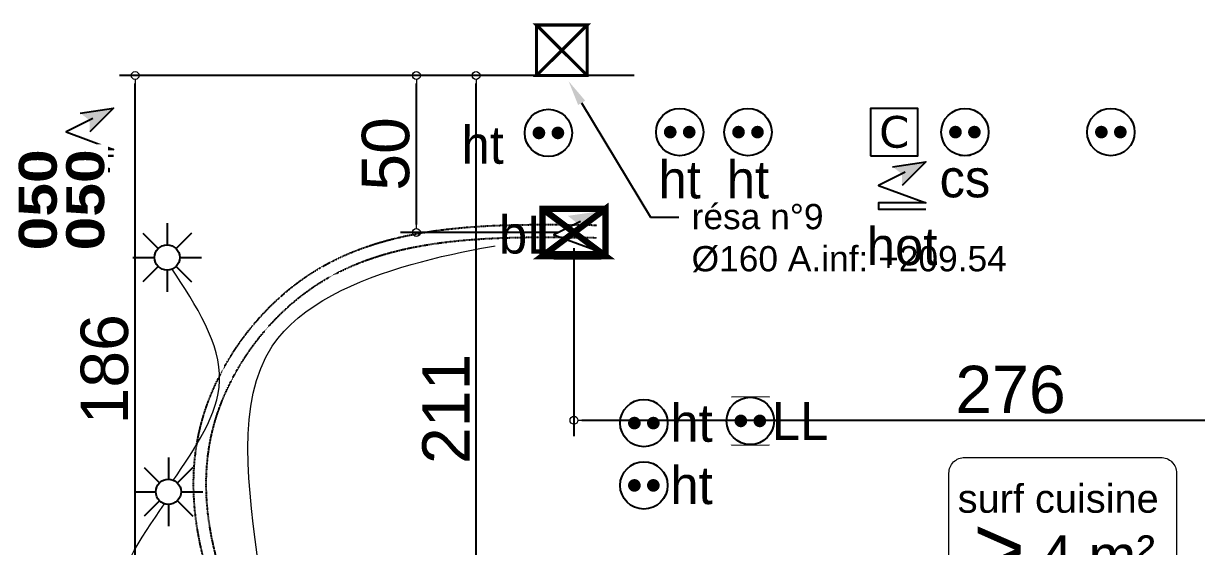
# Model space of a CAD drawing. Header units: millimetres. Extents: x 459337 to 526921, y -375392 to -289779.
# Drawn here: x 471856 to 475567, y -322889 to -321232 of the extents above; entities that cross this region are included whole.
import ezdxf
from ezdxf import colors
from ezdxf.entities.mleader import LeaderData, LeaderLine
from ezdxf.math import Vec2, Vec3

# ---------------------------------------------------------------- set-up
doc = ezdxf.new("R2010")
doc.units = ezdxf.units.MM
doc.set_wipeout_variables(frame=1)
doc.linetypes.add('prlm_ef', pattern=[0.165, 0.1, -0.065])
for name, color, linetype, lineweight in [('_GAZELEC-BOITE INCORPO', 36, 'Continuous', 18), ('_GAZELEC-RESERVATION', 1, 'Continuous', 18), ('_GAZELEC-RESERVATION 2', 132, 'Continuous', 18)]:
    doc.layers.add(name, color=color, linetype=linetype, lineweight=lineweight)
for name, color, linetype in [('_GAZELEC-EAU CHAUDE', 1, 'Continuous'), ('prlm-CHAUFF-CONV', 20, 'Continuous'), ('prlm-EAU-EF', 161, 'Continuous'), ('prlm-ELEC-CFO', 201, 'Continuous')]:
    doc.layers.add(name, color=color, linetype=linetype)
doc.styles.add('Arial', font='arial.ttf')
doc.styles.add('prlm-chauff-rad', font='ariblk.ttf', dxfattribs={"height": 12})
doc.styles.add('prlm-elec-cfo', font='comic.ttf', dxfattribs={"height": 12})
doc.styles.add('prlm-sejc', font='arial.ttf', dxfattribs={"height": 20})
doc.styles.get("Standard").update_dxf_attribs({"font": 'arial.ttf'})
doc.dimstyles.new('200', dxfattribs={"dimtxt": 150, "dimasz": 25, "dimexe": 50, "dimexo": 50, "dimgap": 20, "dimtad": 1, "dimdec": 0, "dimlfac": 0.1, "dimdsep": 46, "dimtxsty": 'Arial', "dimblk1": 'DOTBLANK', "dimblk2": 'DOTBLANK', "dimsah": 1, "dimcen": 25, "dimclrd": 5, "dimclre": 5, "dimadec": 0, "dimazin": 0, "dimtfac": 1, "dimtdec": 0, "dimtmove": 0, "dimatfit": 3, "dimldrblk": 'DOTBLANK', "dimfxl": 50, "dimtolj": 1, "dimtzin": 0, "dimarcsym": 0})

# ---------------------------------------------------------------- blocks, each defined once
blk = doc.blocks.new('xi.VR')
at = {"layer": 'prlm-ELEC-CFO', "lineweight": 5}
blk.add_hatch(color=0, dxfattribs=at).paths.add_polyline_path([(-3, 6), (-0.1, 3.7), (0, 0), (7.5, 7.5)])
at = {"layer": 'prlm-ELEC-CFO', "color": 0}
for points in [[(-3, 6), (7.5, 7.5), (0, 0)], [(0.95, 4.23), (-7.5, 0), (7.5, -5.5), (-7.5, -5.5), (-7.5, -7.5), (7.5, -7.5)]]:
    blk.add_lwpolyline(points, dxfattribs=at)
blk = doc.blocks.new('xi.LLrob')
at = {"layer": 'prlm-EAU-EF', "color": 0}
blk.add_lwpolyline([(-6, 7.5), (6, 7.5), (-6, -7.5), (6, -7.5)], close=True, dxfattribs=at)
blk = doc.blocks.new('xi.LL')
at = {"color": 0, "lineweight": 5}
blk.add_wipeout([(-7.5, -7.5), (7.5, -7.5), (7.5, 7.5), (-7.5, 7.5)], dxfattribs=at).dxf.layer = 'prlm-ELEC-CFO'
at = {"layer": 'prlm-ELEC-CFO', "color": 0, "linetype": 'ByBlock', "lineweight": 5, "const_width": 2}
for points in [[(-4, 0, 1), (-2, 0, 1)], [(2, 0, 1), (4, 0, 1)]]:
    blk.add_lwpolyline(points, format="xyb", close=True, dxfattribs=at)
at = {"layer": 'prlm-ELEC-CFO', "color": 0, "linetype": 'ByBlock', "lineweight": -2}
blk.add_circle((0, 0), 7.5, dxfattribs=at)
blk = doc.blocks.new('xi.HOT')
at = {"layer": 'prlm-ELEC-CFO', "lineweight": 5}
blk.add_hatch(color=0, dxfattribs=at).paths.add_polyline_path([(-3, 6), (-0.1, 3.7), (0, 0), (7.5, 7.5)])
at = {"layer": 'prlm-ELEC-CFO', "color": 0}
for points in [[(-3, 6), (7.5, 7.5), (0, 0)], [(0.95, 4.23), (-7.5, 0), (7.5, -5.5), (-7.5, -5.5), (-7.5, -7.5), (7.5, -7.5)]]:
    blk.add_lwpolyline(points, dxfattribs=at)
blk = doc.blocks.new('xi.PCS')
at = {"color": 0, "lineweight": 5}
blk.add_wipeout([(-7.5, -7.5), (7.5, -7.5), (7.5, 7.5), (-7.5, 7.5)], dxfattribs=at).dxf.layer = 'prlm-ELEC-CFO'
at = {"layer": 'prlm-ELEC-CFO', "color": 0, "linetype": 'ByBlock', "lineweight": 5, "const_width": 2}
for points in [[(-4, 0, 1), (-2, 0, 1)], [(2, 0, 1), (4, 0, 1)]]:
    blk.add_lwpolyline(points, format="xyb", close=True, dxfattribs=at)
at = {"layer": 'prlm-ELEC-CFO', "color": 0, "linetype": 'ByBlock', "lineweight": -2}
blk.add_circle((0, 0), 7.5, dxfattribs=at)
blk = doc.blocks.new('xi.SF32')
at = {"layer": 'prlm-ELEC-CFO', "color": 0, "flags": 128}
blk.add_lwpolyline([(-7.5, -7.5), (7.5, -7.5), (7.5, 7.5), (-7.5, 7.5)], close=True, dxfattribs=at)
at = {"layer": 'prlm-ELEC-CFO', "color": 0, "linetype": 'ByBlock', "insert": (0, 0), "char_height": 10, "width": 11.36, "attachment_point": 5}
blk.add_mtext('{\\fVerdana|b0|i0|c0|p34;C}', dxfattribs=at)
blk = doc.blocks.new('xi.PC')
at = {"color": 0, "lineweight": 5}
blk.add_wipeout([(-7.5, -7.5), (7.5, -7.5), (7.5, 7.5), (-7.5, 7.5)], dxfattribs=at).dxf.layer = 'prlm-ELEC-CFO'
at = {"layer": 'prlm-ELEC-CFO', "color": 0, "linetype": 'ByBlock', "lineweight": 5, "const_width": 2}
for points in [[(-4, 0, 1), (-2, 0, 1)], [(2, 0, 1), (4, 0, 1)]]:
    blk.add_lwpolyline(points, format="xyb", close=True, dxfattribs=at)
at = {"layer": 'prlm-ELEC-CFO', "color": 0, "linetype": 'ByBlock', "lineweight": -2}
blk.add_circle((0, 0), 7.5, dxfattribs=at)
blk = doc.blocks.new('xi.PCHT')
at = {"color": 0, "lineweight": 5}
blk.add_wipeout([(-7.5, -7.5), (7.5, -7.5), (7.5, 7.5), (-7.5, 7.5)], dxfattribs=at).dxf.layer = 'prlm-ELEC-CFO'
at = {"layer": 'prlm-ELEC-CFO', "color": 0, "linetype": 'ByBlock', "lineweight": 5, "const_width": 2}
for points in [[(-4, 0, 1), (-2, 0, 1)], [(2, 0, 1), (4, 0, 1)]]:
    blk.add_lwpolyline(points, format="xyb", close=True, dxfattribs=at)
at = {"layer": 'prlm-ELEC-CFO', "color": 0, "linetype": 'ByBlock', "lineweight": -2}
blk.add_circle((0, 0), 7.5, dxfattribs=at)
blk = doc.blocks.new('xi.4m²')
at = {"color": 0}
blk.add_wipeout([(-34.54, 20.54), (34.54, 20.54), (34.54, -20.54), (-34.54, -20.54)], dxfattribs=at).dxf.layer = 'prlm-ELEC-CFO'
at = {"layer": 'prlm-ELEC-CFO', "color": 0, "lineweight": 13}
blk.add_lwpolyline([(-31, 22), (31, 22, -0.414214), (36, 17), (36, -17, -0.414214), (31, -22), (-31, -22, -0.414214), (-36, -17), (-36, 17, -0.414214)], format="xyb", close=True, dxfattribs=at)
at = {"layer": 'prlm-ELEC-CFO', "color": 0, "attachment_point": 6, "line_spacing_factor": 0.8, "style": 'prlm-sejc'}
for s, insert, char_height in [('surf cuisine', (30.36, 8.9), 9), ('4 m²', (29.31, -9.19), 13)]:
    blk.add_mtext(s, dxfattribs=dict(at, insert=insert, char_height=char_height))
at = {"layer": 'prlm-ELEC-CFO', "color": 0, "style": 'prlm-sejc', "flags": 8}
blk.add_attdef('?', (-28.3, -16.79), '', height=20, dxfattribs=at)
blk = doc.blocks.new('xi.SPOT')
at = {"color": 0, "lineweight": 5}
blk.add_wipeout([(-4, 0), (-2.83, -2.83), (0, -4), (2.83, -2.83), (4, 0), (2.83, 2.83), (0, 4), (-2.83, 2.83)], dxfattribs=at).dxf.layer = 'prlm-ELEC-CFO'
at = {"layer": 'prlm-ELEC-CFO', "color": 0, "linetype": 'ByBlock', "lineweight": -2, "flags": 128}
for points in [[(-7.69, 7.69), (-2.83, 2.83)], [(0, 10.88), (0, 4)], [(7.69, 7.69), (2.83, 2.83)], [(-10.88, 0), (-4, 0)], [(4, 0), (10.88, 0)], [(-2.83, -2.83), (-7.69, -7.69)], [(2.83, -2.83), (7.69, -7.69)], [(0, -4), (0, -10.88)]]:
    blk.add_lwpolyline(points, dxfattribs=at)
at = {"layer": 'prlm-ELEC-CFO', "color": 0, "linetype": 'ByBlock', "lineweight": -2}
blk.add_circle((0, 0), 4, dxfattribs=at)
blk = doc.blocks.new('xi.BL')
at = {"color": 0, "lineweight": 5}
blk.add_wipeout([(-7.5, -7.5), (7.5, -7.5), (7.5, 7.5), (-7.5, 7.5)], dxfattribs=at).dxf.layer = 'prlm-ELEC-CFO'
at = {"layer": 'prlm-ELEC-CFO', "lineweight": 5}
blk.add_hatch(color=0, dxfattribs=at).paths.add_polyline_path([(-3, 6), (-0.1, 3.7), (0, 0), (7.5, 7.5)])
at = {"layer": 'prlm-ELEC-CFO', "color": 0}
blk.add_lwpolyline([(0.95, 4.23), (-7.5, 0), (7.5, -5.5), (-7.5, -5.5), (-7.5, -7.5), (7.5, -7.5)], dxfattribs=at)
blk = doc.blocks.new('_DOTBLANK')
at = {"color": 0, "linetype": 'ByBlock'}
blk.add_line((-0.5, 0), (-1, 0), dxfattribs=at)
blk.add_circle((0, 0), 0.5, dxfattribs=at)
blk = doc.blocks.new('*D170')
at = {"layer": '_GAZELEC-BOITE INCORPO', "color": 5, "lineweight": -2, "transparency": 16777216}
for p, q in [((473530.7, -321396.7), (473049, -321396.7)), ((473099, -321868.8), (473099, -321421.7)), ((473547.6, -321893.8), (473049, -321893.8))]:
    blk.add_line(p, q, dxfattribs=at)
at = {"layer": '_GAZELEC-BOITE INCORPO', "color": 5, "lineweight": -2, "transparency": 16777216, "xscale": 25, "yscale": 25, "zscale": 25}
for p, rotation in [((473099, -321396.7), 90), ((473099, -321893.8), 270)]:
    blk.add_blockref('_DOTBLANK', p, dxfattribs=dict(at, rotation=rotation))
at = {"layer": '_GAZELEC-BOITE INCORPO', "color": 0, "transparency": 16777216, "insert": (473002.4, -321645.2), "char_height": 150, "attachment_point": 5, "rotation": 90, "style": 'Arial'}
blk.add_mtext('\\A1;50', dxfattribs=at)
blk = doc.blocks.new('*D171')
at = {"layer": '_GAZELEC-BOITE INCORPO', "color": 5, "lineweight": -2, "transparency": 16777216}
for p, q in [((476359.9, -321834.5), (476359.9, -322538.7)), ((473597.6, -321943.8), (473597.6, -322538.7)), ((473622.6, -322488.7), (476334.9, -322488.7))]:
    blk.add_line(p, q, dxfattribs=at)
at = {"layer": '_GAZELEC-BOITE INCORPO', "color": 5, "lineweight": -2, "transparency": 16777216, "xscale": 25, "yscale": 25, "zscale": 25, "rotation": 180}
blk.add_blockref('_DOTBLANK', (473597.6, -322488.7), dxfattribs=at)
at = {"layer": '_GAZELEC-BOITE INCORPO', "color": 5, "lineweight": -2, "transparency": 16777216, "xscale": 25, "yscale": 25, "zscale": 25}
blk.add_blockref('_DOTBLANK', (476359.9, -322488.7), dxfattribs=at)
at = {"layer": '_GAZELEC-BOITE INCORPO', "color": 0, "transparency": 16777216, "insert": (474978.8, -322392.1), "char_height": 150, "attachment_point": 5, "style": 'Arial'}
blk.add_mtext('\\A1;276', dxfattribs=at)
blk = doc.blocks.new('*D172')
at = {"layer": '_GAZELEC-BOITE INCORPO', "color": 5, "lineweight": -2, "transparency": 16777216}
for p, q in [((473429.2, -321396.7), (472159.4, -321396.7)), ((472209.4, -323232.9), (472209.4, -321421.7)), ((473437.6, -323257.9), (472159.4, -323257.9))]:
    blk.add_line(p, q, dxfattribs=at)
at = {"layer": '_GAZELEC-BOITE INCORPO', "color": 5, "lineweight": -2, "transparency": 16777216, "xscale": 25, "yscale": 25, "zscale": 25}
for p, rotation in [((472209.4, -321396.7), 90), ((472209.4, -323257.9), 270)]:
    blk.add_blockref('_DOTBLANK', p, dxfattribs=dict(at, rotation=rotation))
at = {"layer": '_GAZELEC-BOITE INCORPO', "color": 0, "transparency": 16777216, "insert": (472112.8, -322327.3), "char_height": 150, "attachment_point": 5, "rotation": 90, "style": 'Arial'}
blk.add_mtext('\\A1;186', dxfattribs=at)
blk = doc.blocks.new('*D173')
at = {"layer": '_GAZELEC-BOITE INCORPO', "color": 5, "lineweight": -2, "transparency": 16777216}
for p, q in [((473787.7, -321396.7), (473237.8, -321396.7)), ((473287.8, -323483.7), (473287.8, -321421.7)), ((473787.7, -323508.7), (473237.8, -323508.7))]:
    blk.add_line(p, q, dxfattribs=at)
at = {"layer": '_GAZELEC-BOITE INCORPO', "color": 5, "lineweight": -2, "transparency": 16777216, "xscale": 25, "yscale": 25, "zscale": 25}
for p, rotation in [((473287.8, -321396.7), 90), ((473287.8, -323508.7), 270)]:
    blk.add_blockref('_DOTBLANK', p, dxfattribs=dict(at, rotation=rotation))
at = {"layer": '_GAZELEC-BOITE INCORPO', "color": 0, "transparency": 16777216, "insert": (473192.5, -322452.7), "char_height": 150, "attachment_point": 5, "rotation": 90, "style": 'Arial'}
blk.add_mtext('\\A1;211', dxfattribs=at)

msp = doc.modelspace()

# ---------------------------------------------------------------- linework, layer by layer
at = {"layer": '_GAZELEC-RESERVATION 2', "const_width": 10}
msp.add_lwpolyline([(473559.248, -321396.723), (473479.248, -321396.723), (473479.238, -321236.728), (473639.238, -321236.728), (473639.238, -321396.718), (473479.248, -321396.728), (473639.238, -321236.738), (473479.238, -321236.748), (473639.208, -321396.718)], dxfattribs=at)
at = {"layer": 'prlm-ELEC-CFO', "lineweight": 13}
for points in [[(471490.021, -323123.004), (471764.276, -323537.23), (472517.573, -323588.207), (472643.123, -322254.338), (473082.546, -321995.532), (473584.744, -321901.42)], [(472328.564, -322681.022), (472476.35, -322363.851), (472324.614, -322007.207)], [(472300.962, -323405.461), (472148.544, -323090.161), (472302.404, -322753.316)]]:
    msp.add_spline(points, degree=3, dxfattribs=at)

# ---------------------------------------------------------------- block references
at = {"layer": 'prlm-EAU-EF', "xscale": 10, "yscale": 10, "zscale": 10}
msp.add_blockref('xi.LLrob', (474155.55, -322490.684), dxfattribs=at)
at = {"layer": 'prlm-ELEC-CFO', "xscale": 10, "yscale": 10, "zscale": 10}
for name, p in [('xi.PCHT', (473516.706, -321578.491)), ('xi.SF32', (474610.931, -321575.969)), ('xi.PC', (475296.227, -321575.969)), ('xi.HOT', (474635.779, -321745.428))]:
    msp.add_blockref(name, p, dxfattribs=at)
msp.add_blockref('xi.4m²', (475144.064, -322826.18), dxfattribs=at).add_auto_attribs({'?': '>'})

# ---------------------------------------------------------------- texts
at = {"layer": 'prlm-ELEC-CFO', "lineweight": 20, "char_height": 120, "attachment_point": 5, "line_spacing_factor": 0.8, "style": 'prlm-elec-cfo', "bg_fill": 3, "box_fill_scale": 1.1, "bg_fill_color": 256, "bg_fill_transparency": 0}
for s, insert in [('ht', (473308.893, -321616.903)), ('vr', (472065.772, -321722.691)), ('ht', (473932.204, -321726.73)), ('ht', (474148.226, -321726.73)), ('cs', (474834.569, -321723.417)), ('hot', (474635.779, -321938.161)), ('ht', (473969.522, -322497.618)), ('ht', (473969.522, -322695.017))]:
    msp.add_mtext(s, dxfattribs=dict(at, insert=insert))

# ---------------------------------------------------------------- next in the draw order: block references
at = {"layer": 'prlm-ELEC-CFO', "xscale": 10, "yscale": 10, "zscale": 10}
for name, p in [('xi.VR', (472065.658, -321575.516)), ('xi.PCHT', (473932.204, -321575.969)), ('xi.PCHT', (474148.226, -321575.969)), ('xi.PCS', (474834.569, -321575.969)), ('xi.SPOT', (472310.472, -321973.065)), ('xi.PCHT', (473818.761, -322497.618)), ('xi.SPOT', (472314.422, -322715.164)), ('xi.PCHT', (473818.761, -322695.017))]:
    msp.add_blockref(name, p, dxfattribs=at)

# ---------------------------------------------------------------- next in the draw order: texts
at = {"layer": 'prlm-EAU-EF', "lineweight": 20, "insert": (474313.014, -322490.684), "char_height": 120, "attachment_point": 5, "line_spacing_factor": 0.8, "style": 'prlm-elec-cfo', "bg_fill": 3, "box_fill_scale": 1.1, "bg_fill_color": 256, "bg_fill_transparency": 0}
msp.add_mtext('LL', dxfattribs=at)
at = {"layer": 'prlm-ELEC-CFO', "lineweight": 20, "insert": (473449.648, -321901.338), "char_height": 120, "attachment_point": 5, "line_spacing_factor": 0.8, "style": 'prlm-elec-cfo', "bg_fill": 3, "box_fill_scale": 1.1, "bg_fill_color": 256, "bg_fill_transparency": 0}
msp.add_mtext('bL', dxfattribs=at)

# ---------------------------------------------------------------- next in the draw order: block references
at = {"layer": 'prlm-ELEC-CFO', "xscale": 10, "yscale": 10, "zscale": 10}
msp.add_blockref('xi.BL', (473608.476, -321901.235), dxfattribs=at)

# ---------------------------------------------------------------- next in the draw order: texts
at = {"layer": 'prlm-CHAUFF-CONV', "lineweight": 20, "insert": (471902.088, -321790.556), "char_height": 120, "width": 328.23602, "attachment_point": 5, "rotation": 89.999993, "line_spacing_factor": 0.75, "style": 'prlm-chauff-rad', "bg_fill": 3, "box_fill_scale": 1.1, "bg_fill_color": 256, "bg_fill_transparency": 0}
msp.add_mtext('TSL\\P050\\P050', dxfattribs=at)
at = {"layer": 'prlm-ELEC-CFO', "lineweight": 20, "insert": (474313.014, -322490.684), "char_height": 120, "attachment_point": 5, "line_spacing_factor": 0.8, "style": 'prlm-elec-cfo', "bg_fill": 3, "box_fill_scale": 1.1, "bg_fill_color": 256, "bg_fill_transparency": 0}
msp.add_mtext('LL', dxfattribs=at)

# ---------------------------------------------------------------- next in the draw order: linework, layer by layer
at = {"layer": '_GAZELEC-BOITE INCORPO', "const_width": 20}
msp.add_lwpolyline([(473697.641, -321868.773), (473697.641, -321818.773), (473497.647, -321818.773), (473497.641, -321968.773), (473697.641, -321968.773), (473697.641, -321818.773), (473497.641, -321968.773), (473697.641, -321968.767), (473497.647, -321818.773)], dxfattribs=at)
at = {"layer": '_GAZELEC-EAU CHAUDE', "linetype": 'prlm_ef'}
msp.add_spline([(473039.834, -323492.024), (472765.824, -323459.429), (472502.867, -323142.271), (472420.81, -322490.32), (472742.077, -322039.407), (473670.176, -321870.395)], degree=3, dxfattribs=at)
at = {"layer": 'prlm-EAU-EF', "linetype": 'prlm_ef'}
msp.add_open_spline([(473039.433, -323452.026), (473018.803, -323452.233), (472998.392, -323452.436), (472958.351, -323452.172), (472938.722, -323451.703), (472900.625, -323449.487), (472882.16, -323447.739), (472851.021, -323443.071), (472838.023, -323440.535), (472813.05, -323434.228), (472801.076, -323430.457), (472786.711, -323424.83), (472783.817, -323423.636), (472778.089, -323421.147), (472775.246, -323419.848), (472766.773, -323415.789), (472761.202, -323412.867), (472744.341, -323403.263), (472733.284, -323395.893), (472711.742, -323379.472), (472701.257, -323370.42), (472680.86, -323350.789), (472670.948, -323340.211), (472651.708, -323317.721), (472642.38, -323305.809), (472619.623, -323274.396), (472606.579, -323254.165), (472581.815, -323211.928), (472570.094, -323189.924), (472553.305, -323155.93), (472547.78, -323144.292), (472539.944, -323127.208), (472537.51, -323121.817), (472532.715, -323111.031), (472530.354, -323105.633), (472523.38, -323089.427), (472518.878, -323078.606), (472505.831, -323046.104), (472497.746, -323024.384), (472475.474, -322959.156), (472463.273, -322915.583), (472444.906, -322828.736), (472438.739, -322785.464), (472433.602, -322706.689), (472433.614, -322671.076), (472438.743, -322600.544), (472443.859, -322565.624), (472453.798, -322522.11), (472456.043, -322513.134), (472461.152, -322494.384), (472464.057, -322484.605), (472470.329, -322465.102), (472473.695, -322455.38), (472484.454, -322426.342), (472492.512, -322407.15), (472517.793, -322353.232), (472536.996, -322319.131), (472580.12, -322253.853), (472604.04, -322222.675), (472655.655, -322164.367), (472683.35, -322137.239), (472722.249, -322104.397), (472732.215, -322096.408), (472749.609, -322083.192), (472756.969, -322077.817), (472779.245, -322062.199), (472794.391, -322052.441), (472825.262, -322034.139), (472840.988, -322025.595), (472887.043, -322002.64), (472918.085, -321989.656), (472982.006, -321967.163), (473014.885, -321957.654), (473082.281, -321941.623), (473116.796, -321935.1), (473187.222, -321924.544), (473223.131, -321920.509), (473312.991, -321913.003), (473367.587, -321910.659), (473478.371, -321908.526), (473534.558, -321908.736), (473617.22, -321909.644), (473643.391, -321910.017), (473669.605, -321910.391)], degree=3, knots=[0, 0, 0, 0, 58.72811652, 58.72811652, 117.45623303, 117.45623303, 176.18434955, 176.18434955, 220.8085489, 220.8085489, 265.43274825, 265.43274825, 276.87681203, 276.87681203, 288.32087581, 288.32087581, 311.20900338, 311.20900338, 358.49977631, 358.49977631, 405.79054923, 405.79054923, 453.08132216, 453.08132216, 500.37209508, 500.37209508, 572.19696634, 572.19696634, 644.0218376, 644.0218376, 680.80957153, 680.80957153, 697.70104159, 697.70104159, 714.59251166, 714.59251166, 748.37545179, 748.37545179, 815.94133204, 815.94133204, 951.07309255, 951.07309255, 1086.20485306, 1086.20485306, 1199.14700874, 1199.14700874, 1312.08916443, 1312.08916443, 1341.55344904, 1341.55344904, 1373.83976715, 1373.83976715, 1406.12608525, 1406.12608525, 1470.69872147, 1470.69872147, 1590.01456173, 1590.01456173, 1709.33040199, 1709.33040199, 1828.64624225, 1828.64624225, 1868.87475151, 1868.87475151, 1897.88828404, 1897.88828404, 1955.91534911, 1955.91534911, 2013.94241418, 2013.94241418, 2122.87481237, 2122.87481237, 2231.80721055, 2231.80721055, 2340.73960874, 2340.73960874, 2449.67200693, 2449.67200693, 2609.09976801, 2609.09976801, 2768.5275291, 2768.5275291, 2842.04594609, 2842.04594609, 2842.04594609, 2842.04594609], dxfattribs=at)

# ---------------------------------------------------------------- next in the draw order: block references
at = {"layer": 'prlm-ELEC-CFO', "xscale": 10, "yscale": 10, "zscale": 10}
msp.add_blockref('xi.LL', (474155.55, -322490.684), dxfattribs=at)

# ---------------------------------------------------------------- next in the draw order: dimensions: what is measured, and where the dimension line sits
at = {"layer": '_GAZELEC-BOITE INCORPO'}
for base, p1, p2, picture, middle in [((472209.391, -321396.728), (473487.637, -323257.917), (473479.248, -321396.728), '*D172', (472112.805, -322327.322)), ((473099.035, -321396.722), (473597.641, -321893.773), (473580.672, -321396.722), '*D170', (473002.449, -321645.248)), ((473287.843, -321396.706), (473837.701, -323508.677), (473837.701, -321396.706), '*D173', (473192.536, -322452.691))]:
    dim = msp.add_linear_dim(base=base, p1=p1, p2=p2, angle=90, dimstyle='200', dxfattribs=at)
    dim.commit()
    dim.dimension.update_dxf_attribs({"geometry": picture, "text_midpoint": middle})

# ---------------------------------------------------------------- next in the draw order: leaders
at = {"layer": '_GAZELEC-RESERVATION', "color": 6}
ml = msp.add_multileader_mtext('Standard', dxfattribs=at)
ml.set_content('résa n°10\\P%%C160 A.inf: +209.38', color=6)
ml.set_leader_properties()
ml.build(insert=Vec2(0, 0))
ml.multileader.update_dxf_attribs({"has_text_frame": 1, "arrow_head_size": 80, "scale": 20})
ctx = ml.context
ctx.base_point, ctx.scale, ctx.char_height, ctx.arrow_head_size, ctx.landing_gap_size, ctx.plane_origin = Vec3(469541.414, -321845.159), 20, 80, 80, 40, Vec3(463834.16, -321646.782)
notes = []
notes.append((ctx, [(1, (1, 1, 0), (469451.569, -321845.159), (1, 0), 89.845, [(0, [(469192.186, -321414.751)], 0, [])])]))
ctx.mtext.insert, ctx.mtext.width, ctx.mtext.flow_direction = Vec3(469581.414, -321803.55), 1568.85041, 5
ml = msp.add_multileader_mtext('Standard', dxfattribs=at)
ml.set_content('résa n°9\\P%%C160 A.inf: +209.54', color=6)
ml.set_leader_properties()
ml.build(insert=Vec2(0, 0))
ml.multileader.update_dxf_attribs({"has_text_frame": 1, "arrow_head_size": 80, "scale": 20})
ctx = ml.context
ctx.base_point, ctx.scale, ctx.char_height, ctx.arrow_head_size, ctx.landing_gap_size, ctx.plane_origin = Vec3(473929.9, -321845.159), 20, 80, 80, 40, Vec3(468222.646, -321646.782)
notes.append((ctx, [(1, (1, 1, 0), (473840.055, -321845.159), (1, 0), 89.845, [(0, [(473580.672, -321414.751)], 0, [])])]))
ctx.mtext.insert, ctx.mtext.width, ctx.mtext.flow_direction = Vec3(473969.9, -321803.55), 1568.85041, 5
for ctx, leaders in notes:
    for number, flags, end, landing, length, lines in leaders:
        leader = LeaderData()
        leader.index, (leader.has_last_leader_line, leader.has_dogleg_vector, leader.attachment_direction) = number, flags
        leader.last_leader_point, leader.dogleg_vector, leader.dogleg_length = Vec3(end), Vec3(landing), length
        for number, points, colour, breaks in lines:
            line = LeaderLine()
            line.index, line.vertices, line.color, line.breaks = number, Vec3.list(points), colors.encode_raw_color(colour), breaks
            leader.lines.append(line)
        ctx.leaders.append(leader)

# ---------------------------------------------------------------- next in the draw order: dimensions: what is measured, and where the dimension line sits
at = {"layer": '_GAZELEC-BOITE INCORPO'}
dim = msp.add_linear_dim(base=(476359.938, -322488.705), p1=(473597.644, -321893.77), p2=(476359.938, -321784.525), dimstyle='200', dxfattribs=at)
dim.commit()
dim.dimension.update_dxf_attribs({"geometry": '*D171', "text_midpoint": (474978.791, -322392.119)})

doc.saveas('drawing.dxf')
